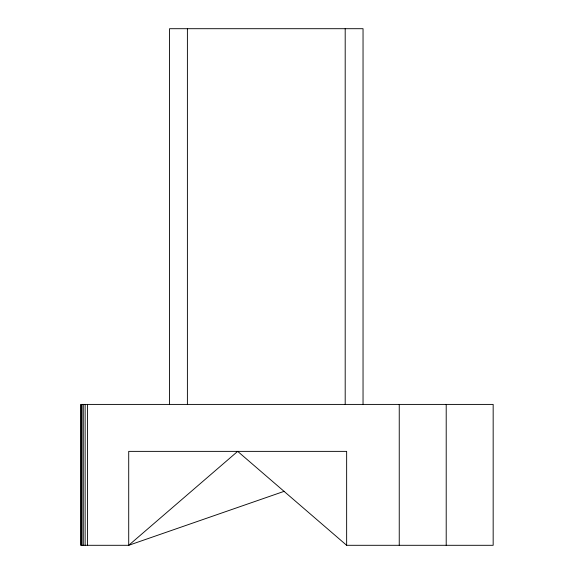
<?xml version="1.0" encoding="UTF-8"?>
<svg xmlns="http://www.w3.org/2000/svg" width="574" height="574" viewBox="0 0 574 574"><rect width="100%" height="100%" fill="white"/><g stroke="black" fill="none" stroke-linecap="round" stroke-linejoin="round"><path stroke-width="0.86" d="M284.266 491.294L128.712 545.3L80.834 545.3L80.834 404.412L493.166 404.412L493.166 545.3L346.646 545.3L237.679 451.372L128.712 545.3L128.712 451.372L346.646 451.372L346.646 545.3M446.206 404.412L446.206 545.3M399.246 404.412L399.246 545.3M363.041 404.412L363.041 28.7L169.552 28.7L169.552 404.412M345.196 28.7L345.196 404.412M187.397 28.7L187.397 404.412M87.542 404.412L87.542 545.3M85.146 404.412L85.146 545.3M83.273 404.412L83.273 545.3M81.917 404.412L81.917 545.3M81.106 404.412L81.106 545.3"/></g></svg>
